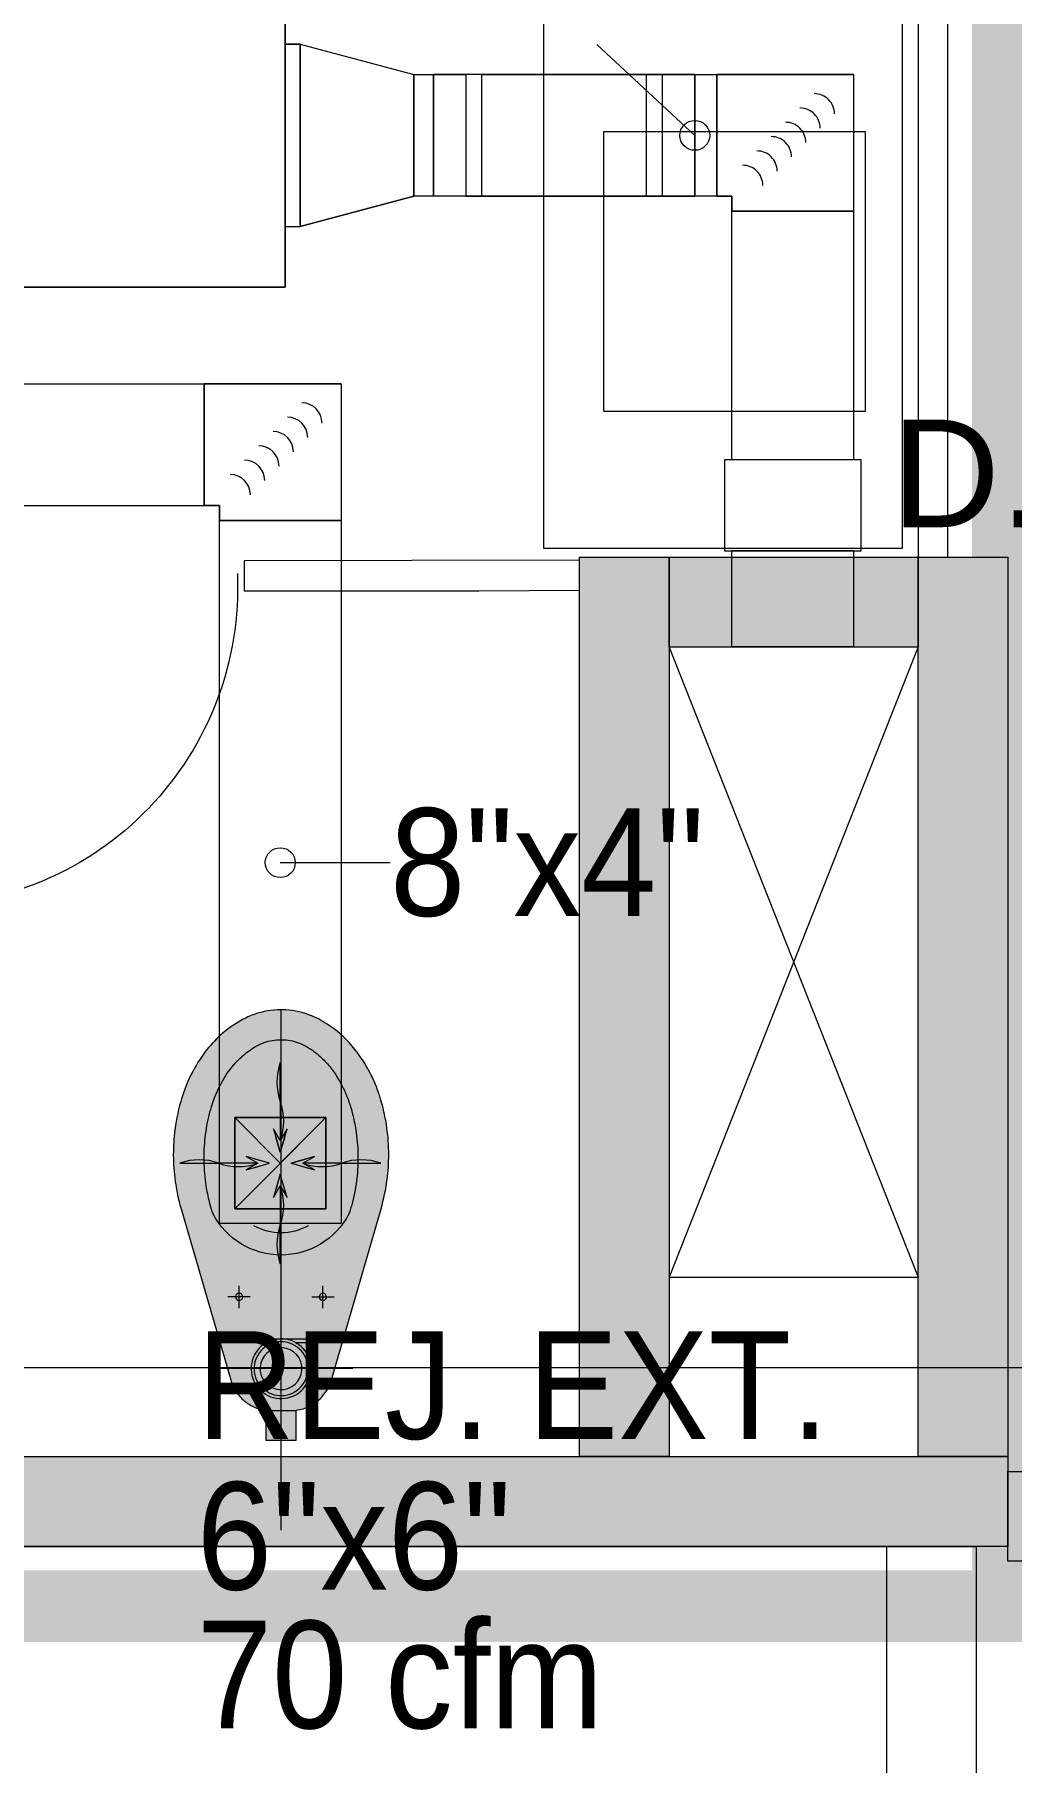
# Model space of a CAD drawing. Header units: metres. Extents: x 32 to 132, y -29 to 44.
# Drawn here: x 73.924 to 75.557, y -20.609 to -17.72 of the extents above; entities that cross this region are included whole.
import ezdxf

# ---------------------------------------------------------------- set-up
doc = ezdxf.new("R2010")
doc.units = ezdxf.units.M
doc.header["$LTSCALE"] = 100
doc.linetypes.add('Hidden 1_5', pattern=[0.0022, 0.0015, -0.0007000000000000001])
for name, color, linetype, lineweight in [('A-DETL-GENF', 7, 'Continuous', 9), ('A-GENM', 7, 'Continuous', 18), ('A-WALL', 8, 'Continuous', 9), ('Arqui', 8, 'Continuous', 0), ('M-EQPM', 7, 'Continuous', 18), ('M-HVAC-CDFF-IDEN', 7, 'Continuous', 9), ('M-HVAC-DUCT', 7, 'Continuous', 18), ('M-HVAC-DUCT-ANNO', 7, 'Hidden 1_5', 18), ('M-HVAC-DUCT-IDEN', 7, 'Continuous', 9)]:
    doc.layers.add(name, color=color, linetype=linetype, lineweight=lineweight)
doc.layers.add('M-HVAC-CDFF', color=8, linetype='Continuous', lineweight=18, true_color=0x414141)
doc.styles.add('SansSerif_2', font='SANSS__.TTF', dxfattribs={"width": 0.9, "height": 0.18})
doc.styles.add('SansSerif_3', font='SANSS__.TTF', dxfattribs={"height": 0.1799999999999998})

# ---------------------------------------------------------------- blocks, each defined once
blk = doc.blocks.new('INODORO')
at = {"layer": 'Arqui'}
h = blk.add_hatch(color=256, dxfattribs=at)
edge = h.paths.add_edge_path()
edge.add_line((0.167138879916763, 0.3874542567732533), (0.0841340761049431, 0.1014604439486232))
edge.add_arc((0.0166338178486854, 0.1199999999093961), 0.0700000000000085, 269.9999996867988, 344.64191253289164, ccw=False)
edge.add_line((0.0166338174658449, 0.0499999999087777), (-0.0166338174676777, 0.0500000000906038))
edge.add_arc((-0.016633817085733, 0.1200000000917498), 0.0699999999999481, 195.3580868407373, 269.99999968683017, ccw=False)
edge.add_line((-0.08413407554513701, 0.1014604448682803), (-0.1671388762304913, 0.3874542586008414))
edge.add_arc((0.1445241762276623, 0.4779091156929099), 0.3245241738887575, 179.9999996868257, 196.1844647994607, ccw=False)
edge.add_arc((0.1445241762258433, 0.4779091156929099), 0.3245241738885062, 162.8823672647612, 179.9999996868052, ccw=False)
edge.add_arc((0.0735606987828419, 0.4997642400489898), 0.2502714864526803, 143.3683697551233, 162.8823672647904, ccw=False)
edge.add_arc((0.0285611388035818, 0.5332224222456718), 0.1941964442831833, 119.1220158624026, 143.3683697551146, ccw=False)
edge.add_arc((2.9203875e-09, 0.5844902877188362), 0.1355097122808655, 89.99999968678691, 119.12201586236091, ccw=False)
edge.add_arc((2.9203875e-09, 0.5844902877179265), 0.1355097122805724, 60.877983511279126, 89.9999996868533, ccw=False)
edge.add_arc((-0.0285611335220324, 0.5332224225594473), 0.1941964442830499, 36.63162961851879, 60.87798351123172, ccw=False)
edge.add_arc((-0.0735606938687283, 0.4997642408529829), 0.2502714864527536, 17.117632108836688, 36.631629618503325, ccw=False)
edge.add_arc((-0.1445241715509269, 0.4779091172708834), 0.3245241738884838, -3.131308972115221e-07, 17.117632108913824, ccw=False)
edge.add_arc((-0.1445241715500174, 0.4779091172695189), 0.3245241738885833, 343.81552050504206, 359.9999996868814, ccw=False)
blk.add_hatch(color=256, dxfattribs=at).paths.add_polyline_path([(0.0249999999987267, 0.0500000000006367), (-0.0250000000005457, 0.0500000000020009), (-0.0250000000014552, 0), (0.0249999999996362, 4.547e-13)])
at = {"layer": 'Arqui', "extrusion": (-1.5566525472e-06, -4.4737095447e-06, 0.9999999999887814)}
for p, q in [((-0.0512779855508256, 0.2400000002935485, 13.501742092681), (-0.0887220123605062, 0.2400000004986396, 13.50174203439367)), ((-0.0699999990584388, 0.2212779869937549, 13.50174197978049), (-0.069999998852893, 0.2587220138016164, 13.50174214729419)), ((0.0512779876389118, 0.2399999997337545, 13.50174225232502), (0.0887220144476828, 0.2399999995291182, 13.50174231061236)), ((0.0700000009418886, 0.2212779862279603, 13.50174219771184), (0.0700000011456155, 0.2587220130349124, 13.50174236522554)), ((0.1029590844498784, 0.169999999450738, 13.50174201961486), (-0.1029590831250857, 0.1700000005789661, 13.50174169907182)), ((-0.0237486835449659, 0.1640000001457338, 13.50174179553264), (-0.1013111289695416, 0.1640000005691036, 13.50174167479486)), ((0.1013111302281118, 0.1639999994617938, 13.50174199020731), (0.0237486848026833, 0.1639999998856183, 13.50174186946954))]:
    blk.add_line(p, q, dxfattribs=at)
at = {"layer": 'Arqui', "extrusion": (-1.5566525472e-06, -4.4737095447e-06, 0.9999999999887814), "flags": 128}
for points, elevation in [([(0.1671388799180908, 0.3874542567674592), (0.0841340761063266, 0.1014604439433082, -0.0167011858539135), (0.0827460431519839, 0.0969962248799978, -0.0228064528630514), (0.0803759648998266, 0.0910701072474405, -0.0218209622997338), (0.0776118789034668, 0.0856244843505995, -0.0347514792471935), (0.0722630478320732, 0.0775101332194199, -0.0365712911506086), (0.065478668989913, 0.0698583952563556, -0.0439883392274098), (0.055953944524454, 0.0620868957062605, -0.0521847935260016), (0.0431115439781712, 0.0552008485319434, -0.0824963867723115), (0.0207382643283103, 0.0501204355199821, -0.0146682033006329), (0.016633817465493, 0.049999999907792), (-0.0166338174681699, 0.0500000000892362, -0.083908947042246), (-0.0396378349518565, 0.0538878592796746, -0.0986986279768356), (-0.0632296782828643, 0.0677618366508902, -0.0824963867874234), (-0.0776167863289649, 0.0856331925254456, -0.0521847935286534), (-0.0834107733392284, 0.0990038548847728, -0.0091466910465832), (-0.0841340755424673, 0.1014604448637169), (-0.1671388762315909, 0.3874542585969077, -0.0384382318810308), (-0.1773120912419022, 0.436227508481503, -0.0322098651645196), (-0.179999997662262, 0.4779091174592618, -0.0043562944650778), (-0.1799507307570857, 0.4835636869435682, -0.0347539822823099), (-0.1760397497963983, 0.5284532426546146, -0.0218184611944585), (-0.1704152023055578, 0.5561978587393114, -0.0137793666262375), (-0.1656243812009251, 0.573427761838207, -0.0090242503766358), (-0.1628101955625901, 0.5820115332269507, -0.0228039516042641), (-0.1543373170048916, 0.6031968815550527, -0.0218209623747577), (-0.1444549128022155, 0.6226666811719203, -0.0315147983743547), (-0.1272792173413599, 0.6490932225697252, -0.0032331399943346), (-0.1257677262995335, 0.6510988845571141, -0.0365712911242686), (-0.1069463219407443, 0.6723266531382831, -0.0439883392046276), (-0.0805225559546658, 0.693886688675776, -0.0220501206487333), (-0.0659486565789375, 0.7028695782688371, -0.0301025395815668), (-0.05125606195865599, 0.7099322979612929, -0.0824963867841922), (-0.0079446084483641, 0.7197669127161005, -0.0146663661885284), (3.6587572e-09, 0.719999999991422, -0.0839082790123927), (0.0445320610557226, 0.7124737941473592, -0.0433837691539921), (0.0659486637128932, 0.7028695775453342, -0.0550790149373282), (0.1007063471003309, 0.6781437026464371, -0.0508149280683712), (0.1272792238852709, 0.6490932211777436, -0.0315497034242814), (0.1444720595537028, 0.6226362692529773, -0.0521855455748661), (0.1651875980231962, 0.5748313444857477, -0.0014683863351956), (0.1656243869217695, 0.5734277600260388, -0.0425164554927479), (0.1773120686760742, 0.5195909348136257, -0.0322100287174995), (0.1800000023387562, 0.4779091154888416, -0.0043571310662072), (0.1799507165077342, 0.4722534601760911, -0.0347522301866887), (0.1760399391368104, 0.4273661615002933, -0.0218196117753596), (0.1704151328853481, 0.3996200761491883, -0.0097069137479181), (0.167138857705388, 0.3874541802362085)], 13.50184572046907), ([(2.10209143665e-05, 0.6700604028757108, 0.0146663662201114), (-0.0049980160714407, 0.6699131491592321, 0.0824963867754862), (-0.0323601810299641, 0.6637000962787579, 0.0447953269140428), (-0.0459570889083387, 0.6566657190582808, 0.0073747332536994), (-0.0496328151280998, 0.6542484947989952, 0.0439883391764525), (-0.0699262428530629, 0.6376904075384654, 0.0365712911168267), (-0.0843810639122695, 0.6213875009867291, 0.0188768098917693), (-0.0908717233557279, 0.6121897254497327, 0.015864262478818), (-0.0979042313401942, 0.6005909817039088, 0.0218209623995093), (-0.1063467931616888, 0.5839578847887129, 0.0228039516112901), (-0.11358519381172, 0.5658591904561657, 0.0179099563173766), (-0.1180962050232618, 0.5512265233249379, 0.0048944974453076), (-0.1195818378695009, 0.5454905562712559, 0.0218184611920648), (-0.124827357386251, 0.5196155991474912, 0.0347539822809637), (-0.1284747844892388, 0.477751068541692, 0.0043562944693063), (-0.1285207313875723, 0.4724775501558188, 0.0322098651650438), (-0.126013958070092, 0.4336047886186073, 0.0336196500379373), (-0.1180962058839448, 0.3937285768771058, 0.0103533777945605), (-0.1156160600690441, 0.3852294822167833, 0.0084883444845169), (-0.1133215334037229, 0.3783427035490652)], 13.50174109866126), ([(0.1133635720422624, 0.3783427023080597, 0.0009349440113181), (0.1136277496650072, 0.3790973919334771, 0.0179081190670982), (0.1181382446900456, 0.3937285755838043, 0.0048942608912736), (0.1196238084346395, 0.3994642646617991, 0.0218196117238312), (0.1248695692754063, 0.4253405920407407, 0.0347522301599872), (0.1285168065081305, 0.4672030177138213, 0.0043571310470062), (0.1285627710560046, 0.4724775487488305, 0.032210028726899), (0.1260559723300845, 0.5113505064617754, 0.0336194864654326), (0.1181382455515812, 0.5512265220270888, 0.0103527910675619), (0.1156582502073494, 0.5597251381185752, 0.0521855455776311), (0.0979609155770011, 0.6005650010045886, 0.0158991415559226), (0.0909137645516698, 0.6121897244565649, 0.0665105114334335), (0.0651759842235907, 0.6421578962907079, 0.0403733848146336), (0.0459991305885239, 0.6566657185562396, 0.0580937513201958), (0.0281543067209428, 0.6653056955411218, 0.0839082790044594), (2.10209143665e-05, 0.6700604028757108)], 13.50174109866127)]:
    blk.add_lwpolyline(points, format="xyb", dxfattribs=dict(at, elevation=elevation))
at = {"layer": 'Arqui', "ltscale": 0.25, "extrusion": (-1.5566525472e-06, -4.4737095447e-06, 0.9999999999887814), "elevation": 13.50174109866126}
for points in [[(2.10175234599e-05, -0.1499395971131048), (2.10215969494e-05, 0.7200604028791215)], [(-0.1199789826137919, 0.1200604028850315), (0.1200210176653818, 0.1200604028813935)]]:
    blk.add_lwpolyline(points, dxfattribs=at)
at = {"layer": 'Arqui', "extrusion": (-1.5566525472e-06, -4.4737095447e-06, 0.9999999999887814), "elevation": 13.50174109866127}
blk.add_lwpolyline([(0.0250210175254287, 0.0500604028859863), (-0.0249789824728811, 0.0500604028855315), (-0.0249789824750483, 6.04028866683e-05), (0.025021017524171, 6.04028866683e-05)], close=True, dxfattribs=at)
at = {"layer": 'Arqui', "extrusion": (-1.556652547174008e-06, -4.473709544709044e-06, 0.9999999999887812)}
blk.add_ellipse((2.1245228e-09, 0.438210434820121, 13.50174305923893), major_axis=(0.1210894758802731, -0.0421337682255033), ratio=0.9999999999887806, start_param=3.962815268545562, end_param=6.131667520141916, dxfattribs=at)
at = {"layer": 'Arqui', "extrusion": (-1.556652547168421e-06, -4.473709544710988e-06, 0.9999999999887813)}
blk.add_ellipse((2.1245228e-09, 0.438210434820121, 13.50174305923893), major_axis=(0.08626053019274069, -0.0300148395202315), ratio=0.9999999999887816, start_param=4.528682651413999, end_param=5.565800137270519, dxfattribs=at)
at = {"layer": 'Arqui', "extrusion": (-1.556652547069511e-06, -4.473709544810609e-06, 0.9999999999887813)}
for centre in [(-0.0699999989565754, 0.2400000003976856, 13.50174206353734), (0.07000000104375201, 0.2399999996282531, 13.50174228146869)]:
    blk.add_ellipse(centre, major_axis=(0.0056667529156613, -0.0019717787378508), ratio=0.9999999999887814, dxfattribs=at)
at = {"layer": 'Arqui', "extrusion": (-1.556652547155208e-06, -4.473709544715585e-06, 0.9999999999887815)}
blk.add_ellipse((3.881837e-10, 0.120000000015807, 13.50174163565786), major_axis=(0.0472229409644698, -0.0164314894835613), ratio=0.9999999999887814, dxfattribs=at)
at = {"layer": 'Arqui', "extrusion": (-1.556652547174209e-06, -4.473709544708974e-06, 0.9999999999887813)}
blk.add_ellipse((3.881837e-10, 0.120000000015807, 13.50174163565786), major_axis=(0.0425006468680414, -0.014788340535414), ratio=0.9999999999887812, dxfattribs=at)
at = {"layer": 'Arqui', "extrusion": (-1.556652547156365e-06, -4.473709544715183e-06, 0.9999999999887816)}
blk.add_ellipse((3.881837e-10, 0.120000000015807, 13.50174163565786), major_axis=(0.0330560586750786, -0.011502042638485), ratio=0.9999999999887814, dxfattribs=at)
blk = doc.blocks.new('PUERTA BAÑOS')
at = {"layer": 'Arqui'}
h = blk.add_hatch(color=256, dxfattribs=at)
edge = h.paths.add_edge_path()
edge.add_line((-0.0074999999487773, 0.0024999998868225), (-0.0075031825107885, -0.6277996641574646))
edge.add_arc((-0.01250318248631676, -0.6277996643612159), 0.004999999975528264, -89.99999766574399, 2.3348184754468093e-06, ccw=False)
edge.add_line((-0.0125031822826145, -0.6327996643367442), (-0.0325031823012978, -0.6327996648610679))
edge.add_arc((-0.03250318250481996, -0.627799664827046), 0.005000000034021905, 180.0000023323223, 270.0000023321921, ccw=False)
edge.add_line((-0.0375031825388419, -0.6277996650305795), (-0.0374999998602448, -0.002500000990949047))
edge.add_arc((-0.03249999982656623, -0.002500000845348063), 0.005000000033678566, 90.00000166789118, 180.0000016684638, ccw=False)
edge.add_line((-0.0324999999721172, 0.0024999991883305), (-0.0074999999487773, 0.0024999998868225))
for p, q in [((1.137e-13, 9.095e-13), (-0.0050000000047135, -5.77529e-11)), ((1.7461161e-09, -0.0599999999967622), (1.137e-13, 9.095e-13)), ((-0.029999999795109, -0.0050000008186544), (-0.0299999993294478, -0.0200000007744166)), ((-0.0050000000047135, -5.77529e-11), (-0.0250000000233399, -6.984919e-10)), ((-0.024999999324848, -0.0250000006626579), (-0.0049999993062784, -0.0250000000801265)), ((-0.0049999993062784, -0.0250000000801265), (-0.0050000000047135, -5.77529e-11)), ((-0.0050000000047135, -5.77529e-11), (-0.0049999982584836, -0.0600000001127228)), ((-0.0049999982584836, -0.0600000001127228), (1.7461161e-09, -0.0599999999967622))]:
    blk.add_line(p, q, dxfattribs=at)
blk.add_lwpolyline([(-0.0074999999487773, 0.0024999998868225), (-0.0075031825107885, -0.6277996641574646, -0.4142135623759698), (-0.0125031822826145, -0.6327996643367442), (-0.0325031823012978, -0.6327996648610679, -0.4142135623724264), (-0.0375031825388419, -0.6277996650305795), (-0.0374999998602448, -0.002500000990949, -0.4142135623760223), (-0.0324999999721172, 0.0024999991883305)], format="xyb", close=True, dxfattribs=at)
blk.add_circle((-0.0224999996133875, -0.0125000005932634), 0.0025000000013434, dxfattribs=at)
at = {"layer": 'Arqui', "ltscale": 0.1}
blk.add_arc((-0.034025017172155, -0.0259464447144637), 0.6068551286275402, 177.548312870002, 270.1436830651604, dxfattribs=at)
at = {"layer": 'Arqui'}
for centre, radius, start, end in [((-0.0249999997905093, -0.0050000006435766), 0.0050000000026502, 90.00000155563731, 180.0000015586185), ((-0.0249999993247343, -0.020000000658456), 0.0050000000028146, 180.00000155562, 270.0000015556374)]:
    blk.add_arc(centre, radius, start, end, dxfattribs=at)
blk = doc.blocks.new('Est etapa 3 torre')
at = {"layer": 'Arqui'}
blk.add_line((1113.530821652453, -6011.698833652741), (1145.333174937007, -6011.698836564718), dxfattribs=at)
blk = doc.blocks.new('A$C648cc0e8')
at = {"layer": 'Arqui', "ltscale": 0.03}
h = blk.add_hatch(color=256, dxfattribs=at)
h.dxf.hatch_style = 1
h.paths.add_polyline_path([(24.02108302600038, 17.30041772468894), (24.02108302605177, 17.15041289377905), (24.36928002234833, 17.15040975919646), (24.36928002206366, 17.3004145875434)])
h.paths.add_polyline_path([(24.36928001682497, 17.30041458777623), (24.51928484726943, 17.30041458771257), (24.51930358409061, 15.95068890091488), (24.36929875679004, 15.95068890237644)])
h.paths.add_polyline_path([(27.08080971764036, 15.80041772402046), (27.08080971764036, 15.95044296320293), (24.02108302660565, 15.95076102896974), (24.02108302660565, 15.80073578978727)])
h.paths.add_polyline_path([(23.67113132393285, 11.17668049485883), (23.67108288252996, 15.80136482641274), (23.52108288506781, 15.80136483007072), (23.52112372328668, 11.54206135862523), (23.52108301307373, 11.17668564871428)])
h.paths.add_polyline_path([(27.0807541421492, 12.62597841577963), (26.93072890296628, 12.62597841577963), (26.93073815398645, 15.80042472565901), (27.08076339316938, 15.80042472565901)])
h.paths.add_polyline_path([(25.68047848201047, 12.77599803313069), (25.68068328350807, 11.08640417694141), (25.83073238568966, 11.08640417694141), (25.83052758419205, 12.77599803313069)])
h.paths.add_polyline_path([(25.83072445623964, 11.08640417694141), (25.9807305798696, 11.08661312883532), (25.9807305798696, 11.23666223101691), (25.83072445623964, 11.236453279123)])
h.paths.add_polyline_path([(27.08075628268909, 11.2366491450307), (26.93073104350617, 11.2366491450307), (26.93072409640024, 10.58694314641843), (27.08074933558316, 10.58694314641843)])
h.paths.add_polyline_path([(26.88081419837397, 11.08639345294478), (26.93073104353732, 11.08660297077358), (26.93073104353732, 11.23665207295517), (26.88081419837397, 11.23644255512636)])
h.paths.add_polyline_path([(26.93076722020044, 9.38690131798512), (26.93076430776898, 8.892038376253822), (27.08081340995057, 8.892038376253822), (27.08081632238202, 9.38690131798512)])
h.paths.add_polyline_path([(23.52108321192543, 8.741989264785389), (27.08081340995216, 8.741989560506681), (27.08081340995216, 8.892038662688265), (24.02108306778644, 8.892038366301222), (24.02108306783191, 8.776607194994085), (23.52108321203957, 8.77660719664209)])
h.paths.add_polyline_path([(30.3965158690163, 11.23664914624942), (30.3965158690163, 11.08664460700174), (29.83005838890074, 11.08664460730006), (29.8300584264324, 8.721987162859023), (29.68001183184595, 8.721987163256472), (29.68001179431428, 11.23664914599749)])
h.paths.add_polyline_path([(32.94890514627502, 11.23664914519077), (32.94890514627502, 11.08664461302897), (32.52108301720739, 11.08664461302897), (32.52108301562828, 11.17660719533296), (32.02108301586111, 11.17660719465266), (32.0210830174359, 11.08664461023045), (31.59651586901634, 11.08664460819682), (31.59651586901634, 11.23664914519077)])
h.paths.add_polyline_path([(29.83005842521868, 8.72198716302455), (36.87263001719964, 8.721987160431581), (36.87263001719964, 8.874685833633976), (29.83005842521868, 8.874685836226945)])
h.paths.add_polyline_path([(35.14806281910762, 11.23661141647199), (35.14806281910762, 11.08660687961174), (34.14890514627803, 11.08660687784186), (34.14890514627803, 11.23661141537696)])
h.paths.add_polyline_path([(34.57345251769141, 8.874685834467982), (34.72349911213234, 8.874685834067805), (34.72349214928147, 11.08660687690508), (34.57349215181932, 11.08660688056671), (34.57349215186866, 11.0886186109833), (34.57345251769141, 8.874685834467982), (34.57340592129469, 8.874685834300635)])
h.paths.add_polyline_path([(36.34806281910744, 11.23661141747243), (36.34806281910744, 11.08660687777274), (36.8726300064485, 11.08660687860129), (36.87263001755844, 8.72198715525019), (37.02267661214489, 8.721987165518385), (37.02267660103496, 11.23661142716946)])
h.paths.add_polyline_path([(40.01871566847046, 8.87658045814942), (43.8199164507372, 8.876603291093943), (43.8199164507372, 8.726554189227045), (39.468663513141, 8.726465617512531), (39.46866351301298, 11.17562739335381), (39.51870994589206, 11.17565969160887), (39.51871562849476, 8.775659753416676), (40.01871566847046, 8.775659753201126)])
h.paths.add_polyline_path([(43.25398944821961, 10.3802275354451), (43.25401398718475, 8.876561448476878), (43.10396488531876, 8.876561448476878), (43.10394034635362, 10.3802275354451)], flags=17)
h.paths.add_polyline_path([(43.25399246417885, 10.38023832220506), (43.66987085908943, 10.38027859829481), (43.66987085908943, 10.23022949642882), (43.25399246417885, 10.23018922033998)], flags=17)
h.paths.add_polyline_path([(43.81991645221854, 10.38026937806217), (43.81994099118367, 8.876603291093943), (43.66989188931768, 8.876603291093943), (43.66986735035255, 10.38026937806217)])
h.paths.add_polyline_path([(39.63220852828897, 11.17531108487083), (39.63218520357293, 14.78818550179813), (39.4686635144418, 14.78818582489521), (39.46866351301321, 11.176007130382)])
h.paths.add_polyline_path([(40.67516985483451, 12.69612977540646), (43.66986735597618, 12.69614234912251), (43.66986735597618, 12.54609324725652), (40.67516985483451, 12.54608067354138)])
h.paths.add_polyline_path([(41.12715264289534, 13.63531701639704), (41.12715574120205, 12.69613163352324), (41.27720484306803, 12.69613163352324), (41.27720174476133, 13.63531701639704)])
h.paths.add_polyline_path([(39.76883751361459, 12.69611761797069), (39.63219919424444, 12.69612948302938), (39.63219919424444, 12.54608038116339), (39.76883751361459, 12.54606851610561)])
h.paths.add_polyline_path([(43.8199087816771, 14.78820850496732), (43.81993376644539, 13.58437504235962), (43.6698846645794, 13.58437504235962), (43.66985967981111, 14.78820850496732)])
h.paths.add_polyline_path([(41.12083308249191, 14.78818582489703), (43.66986051581728, 14.78821047090923), (43.66986051581728, 14.63816136904325), (41.12083308249191, 14.63813672303195)])
h.paths.add_polyline_path([(41.12708989445753, 18.55657320014188), (41.12716868043697, 16.99568422330822), (41.27721778230296, 16.99568422330822), (41.27713888318488, 18.55657351551736)])
h.paths.add_polyline_path([(42.8919629826222, 18.55286226220278), (41.12708264446758, 18.55673813589283), (41.12708264446758, 18.70678723775882), (42.89285092306261, 18.70270816514358)])
h.paths.add_polyline_path([(38.62350671392949, 17.30222814723174), (34.9720330622439, 17.30220558609517), (34.97203305760274, 17.15220138464292), (38.62350670928834, 17.15222394566308)])
h.paths.add_polyline_path([(36.92267440154603, 14.78819304471972), (36.77264916236311, 14.78819304471972), (36.77258057969004, 16.1132138974931), (36.92260581887297, 16.1132138974931)])
h.paths.add_polyline_path([(36.77258569331491, 15.79960393236388), (36.77258569331491, 15.94962917154635), (36.13890923535894, 15.95017946331927), (36.13890923535894, 15.8001542241368)])
h.paths.add_polyline_path([(29.68001179199371, 14.78818038338022), (36.92267440154603, 14.78819304471972), (36.92267440618718, 14.63818884326747), (29.68001179663486, 14.63817618181156)])
h.paths.add_polyline_path([(35.27349214928142, 14.78829297807943), (35.1234669100985, 14.78829297807943), (35.12341498744229, 15.80004042418523), (35.27344022662521, 15.80004042418523)])
h.paths.add_polyline_path([(34.68494942129894, 15.79982709126079), (34.68494942129894, 15.94985233044326), (35.3389092344338, 15.95017946331927), (35.3389092344338, 15.8001542241368)])
h.paths.add_polyline_path([(33.32108297858338, 15.80009059116537), (33.32108297858338, 15.95011583034784), (33.88494942128352, 15.95044296320293), (33.88494942128352, 15.80041772402046)])
h.paths.add_polyline_path([(33.62430989701681, 14.78839291143913), (33.47428465783389, 14.78839291143913), (33.47423670135402, 15.80017944485598), (33.62426194053694, 15.80017944485598)])
h.paths.add_polyline_path([(29.68003440240784, 15.80010303504287), (29.68003440240784, 15.95012827422534), (32.02108297976531, 15.95044296320293), (32.02108297976531, 15.80041772402046)])
h.paths.add_polyline_path([(29.68019310007764, 14.78818051485223), (29.68001977277538, 15.80011311804401), (29.83006887495696, 15.80011311804401), (29.83024220225923, 14.78818051485223)])
h.paths.add_polyline_path([(34.97195288847081, 17.3022149668991), (34.97222364131778, 20.00111130032337), (35.12240834025317, 20.00111130496362), (35.12213758752262, 17.30221497154025)])
h.paths.add_polyline_path([(43.01991647315492, 20.15113788531517), (34.97204314615522, 20.15111550272422), (34.97204314151406, 20.00111130127198), (43.01991646851377, 20.0011336837465)])
at = {"layer": 'Arqui'}
for p, q in [((43.25400497133444, 10.23019123914446), (43.66986711328957, 9.176613224423363)), ((43.66987085908943, 10.23022949642882), (43.25401398522342, 9.176607194291591))]:
    blk.add_line(p, q, dxfattribs=at)
at = {"layer": 'Arqui', "ltscale": 5, "const_width": 0.1198957787484005}
blk.add_lwpolyline([(12.22752302519928, 63.10160464090632), (43.81991650353996, 63.10159573244209), (43.81991650354178, 8.626593541769125), (12.22752302520132, 8.62660245023335)], close=True, dxfattribs=at)
at = {"layer": 'Arqui'}
for points in [[(43.6698772037397, 10.3802693777011), (43.71987720495042, 10.38026937842324), (43.71984922093759, 13.58437504225503), (43.66984922205518, 13.58437504246422)], [(43.64404819584172, 10.3956766725546), (43.64404820082393, 12.52053181547808), (43.04404820142929, 12.52053181568635), (43.04404819493368, 10.3956766722963)], [(43.1444557469141, 10.62474782240361), (43.58227788906436, 10.62474782259187), (43.58227788967736, 11.09179807507417), (43.1444557475271, 11.09179807511873)], [(43.10394083786753, 10.37514016051637), (42.54373528930671, 10.3741484685811), (42.54372967983988, 10.32407968816142), (42.93587388738513, 10.32407968815232), (42.93587388738513, 10.32407968815232), (43.10394083788935, 10.32507689130352)], [(43.25398944821961, 10.3802275354451), (43.25401398718475, 8.876561448476878), (43.10396488531876, 8.876561448476878), (43.10394034635362, 10.3802275354451)], [(43.25399246417885, 10.38023832220506), (43.66987085908943, 10.38027859829481), (43.66987085908943, 10.23022949642882), (43.25399246417885, 10.23018922033998)], [(43.81991645221854, 10.38026937806217), (43.81994099118367, 8.876603291093943), (43.66989188931768, 8.876603291093943), (43.66986735035255, 10.38026937806217)], [(43.25400497133444, 10.23019123914446), (43.25397392510479, 9.176601164161639), (43.66986711328957, 9.176613224423363), (43.66989815951922, 10.23020329940618)], [(40.01871566847046, 8.87658045814942), (43.8199164507372, 8.876603291093943), (43.8199164507372, 8.726554189227045), (40.01871566847046, 8.726531356282521)], [(51.29758242291507, 8.701607156602677), (43.8199159872089, 8.701598361810738), (43.81991650354178, 8.851617561174407), (51.29758293994621, 8.851626358061822)], [(36.92313179604423, 8.726520468367653), (43.76713273508756, 8.726546165617492), (43.76711168330655, 7.116392826781976), (36.92311074426323, 7.116367129533046)], [(36.92313179604423, 8.726520468367653), (43.76713273508756, 8.726546165617492), (43.76711168330655, 7.116392826781976), (36.92311074426323, 7.116367129533046)], [(37.07313179618006, 8.726520468378567), (43.61713273522321, 8.726546165606578), (43.61711168330669, 7.266392826772517), (37.07311074426332, 7.266367129543596)], [(37.07313179618029, 8.726520468378567), (43.61713273522344, 8.726546165606578), (43.61711168330692, 7.266392826772517), (37.07311074426332, 7.266367129543596)]]:
    blk.add_lwpolyline(points, close=True, dxfattribs=at)
blk.add_blockref('Est etapa 3 torre', (-1099.529286661206, 6020.724493402553), dxfattribs=at)
at = {"layer": 'Arqui', "ltscale": 0.0003, "xscale": -0.8784798838123716, "yscale": 0.8784798838123716, "zscale": 0.8784798838123716, "rotation": 359.9996933002926}
blk.add_blockref('PUERTA BAÑOS', (41.96987478924427, 10.35285053942471), dxfattribs=at)
at = {"layer": 'Arqui', "extrusion": (0, 0, -1), "zscale": -1, "rotation": 1.636247562310831e-05}
blk.add_blockref('INODORO', (-42.60533314716997, 8.903613176431918, 13.5017404277563), dxfattribs=at)
blk = doc.blocks.new('REJILLA EXTRACCION - 6_x6_-1710424-NIVEL 05')
at = {"layer": 'A-DETL-GENF', "lineweight": 18, "true_color": 0x00ff00}
for points in [[(-2.598881110316143e-14, 0.1680091996616222), (-1.732587406877428e-14, 0.102751985560396), (0.005074311569211704, 0.1243079911316015), (0.005074311569211704, 0.1464531940904254)], [(-0.00507431156925502, 0.08119597998919924), (-0.00507431156925502, 0.05905077703038399), (-1.732587406877428e-14, 0.03749477145918721), (-1.732587406877428e-14, 0.102751985560396)], [(-0.01124999997696702, 0.05698034297572711), (2.806791599141434e-11, 0.01800919980324332), (0.01125000002052427, 0.05698034297572711), (2.4256223696284e-11, 0.03749477138846299)], [(-0.1682750000000116, -6.930349627509714e-14), (-0.1030177858988027, -7.796643330948428e-14), (-0.1245737914699995, 0.005074311569151064), (-0.1467189944288148, 0.005074311569151064)], [(-0.05724614331411649, 0.01125000002045497), (-0.03776057172686103, 2.419558313704329e-11), (-0.05724614331411649, -0.011249999977019), (-0.01827500014165002, 2.799861249513924e-11)], [(0.01827500014160671, 2.800727543217363e-11), (0.0572461433140905, -0.011249999977019), (0.03776057172682638, 2.419558313704329e-11), (0.05724614331407318, 0.01125000002045497)], [(0.1030177858987594, -8.662937034387142e-14), (0.1682749999999856, -7.796643330948428e-14), (0.1467189944287801, 0.005074311569159727), (0.1245737914699649, 0.005074311569151064)], [(-0.1030177858988027, -7.796643330948428e-14), (-0.0814617803275973, -0.005074311569324323), (-0.05931657736878203, -0.00507431156931566), (-0.03776057179757659, -7.796643330948428e-14)], [(-0.01124999997695836, -0.05698034297588304), (2.4256223696284e-11, -0.03749477138861892), (0.01125000002051561, -0.05698034297588304), (2.805925305437995e-11, -0.01800919980340791)], [(0.03776057179754193, -7.796643330948428e-14), (0.05931657736873872, -0.00507431156931566), (0.08146178032755397, -0.005074311569324323), (0.1030177858987594, -8.662937034387142e-14)], [(-0.005074311569246356, -0.05905077703053992), (-0.005074311569246356, -0.0811959799893725), (-1.732587406877428e-14, -0.1027519855605606), (-1.732587406877428e-14, -0.03749477145934314)], [(-1.732587406877428e-14, -0.1027519855605606), (-1.732587406877428e-14, -0.1680091996617781), (0.005074311569211704, -0.1464531940905813), (0.005074311569220368, -0.1243079911317661)]]:
    blk.add_hatch(color=3, dxfattribs=at).paths.add_polyline_path(points)
at = {"layer": 'A-DETL-GENF', "color": 3, "true_color": 0x00ff00}
for p, q in [((6.831368803972282e-16, 0.168009199661704), (2.875373469035371e-16, 0.1027519855604849)), ((1.140101739104896e-16, 0.03749477145926518), (5.096097074041845e-16, 0.1027519855604849)), ((2.427051914165031e-11, 0.03749477138854408), (-0.0112499999769441, 0.05698034297580819)), ((-0.01124999997694418, 0.05698034297580839), (2.807948701888385e-11, 0.01800919980333402)), ((-0.007499999976950025, 0.04398996191540265), (2.807885464140014e-11, 0.01800919980333182)), ((2.80794807894715e-11, 0.01800919980333397), (0.01125000002053564, 0.05698034297580392)), ((0.01125000002053566, 0.05698034297580399), (2.427052092635051e-11, 0.03749477138854408)), ((2.807885698677981e-11, 0.0180091998033318), (0.007500000023049941, 0.04398996191831286)), ((-0.01827500014162847, 2.807888198015512e-11), (-0.05724614331409845, 0.01125000002053493)), ((-0.05724614331409852, 0.01125000002053495), (-0.03776057172683858, 2.426986739911819e-11)), ((-0.03776057172683858, 2.426986516734186e-11), (-0.05724614331410265, -0.01124999997694481)), ((-0.05724614331410285, -0.01124999997694489), (-0.01827500014162852, 2.807888636602307e-11)), ((-0.0182750001416263, 2.807825817746343e-11), (-0.04425576225660738, 0.007500000023049269)), ((-0.04425576225369713, -0.007499999976950697), (-0.01827500014162632, 2.807825610351422e-11)), ((0.05724614331409845, 0.01125000002053493), (0.01827500014162847, 2.807888425104821e-11)), ((0.0182750001416263, 2.807825817746343e-11), (0.04425576225660738, 0.007500000023049269)), ((0.04425576225369713, -0.007499999976950697), (0.01827500014162632, 2.807825610351422e-11)), ((0.01827500014162852, 2.807888726759228e-11), (0.05724614331410285, -0.01124999997694489)), ((0.03776057172683858, 2.426986781106044e-11), (0.05724614331409852, 0.01125000002053495)), ((0.05724614331410265, -0.01124999997694481), (0.03776057172683858, 2.426986528414332e-11)), ((-0.1682749999999985, -3.40332742497596e-16), (-0.1030177858987794, -5.511846188652166e-16)), ((-0.03776057179755968, -5.399641347321918e-16), (-0.1030177858987794, -3.291122583645693e-16)), ((2.807948607690865e-11, -0.01800919980333402), (-0.01124999997694418, -0.05698034297580839)), ((-0.007499999976950025, -0.04398996191540265), (2.807885464140014e-11, -0.01800919980333182)), ((2.807885698677981e-11, -0.0180091998033318), (0.007500000023049941, -0.04398996191831286)), ((0.01125000002053564, -0.05698034297580392), (2.807948067395927e-11, -0.01800919980333397)), ((0.1030177858987794, -3.291122583645693e-16), (0.03776057179755968, -5.399641347321918e-16)), ((0.1030177858987794, -5.511846188652166e-16), (0.1682749999999985, -3.40332742497596e-16)), ((-0.0112499999769441, -0.05698034297580819), (2.427051881137565e-11, -0.03749477138854408)), ((5.096097074041845e-16, -0.1027519855604849), (1.140101739104896e-16, -0.03749477145926518)), ((2.427052178536889e-11, -0.03749477138854408), (0.01125000002053566, -0.05698034297580399)), ((2.875373469035371e-16, -0.1027519855604849), (6.831368803972282e-16, -0.168009199661704))]:
    blk.add_line(p, q, dxfattribs=at)
for centre, radius, start, end in [((-0.09028563226140028, 0.1353805926110947), 0.09600063224220978, 340.1304925483827, 19.86950745161587), ((0.0902856322614012, 0.0701233785098745), 0.0960006322422099, 160.130492548383, 199.8695074516159), ((-0.1356463929493889, -0.09028563226140121), 0.0960006322422097, 70.1304925483832, 109.8695074516161), ((0.1356463929493889, -0.0902856322614012), 0.09600063224220967, 70.13049254838394, 109.8695074516168), ((-0.07038917884816925, 0.09028563226140043), 0.09600063224220978, 250.1304925483828, 289.8695074516161), ((0.07038917884816925, 0.09028563226140043), 0.09600063224220981, 250.1304925483832, 289.8695074516164), ((0.0902856322614012, -0.0701233785098745), 0.09600063224220988, 160.1304925483838, 199.8695074516166), ((-0.09028563226140027, -0.1353805926110947), 0.09600063224220978, 340.1304925483838, 19.86950745161698)]:
    blk.add_arc(centre, radius, start, end, dxfattribs=at)
at = {"layer": 'M-HVAC-CDFF', "color": 3, "true_color": 0x00ff00}
for p, q in [((0.07620000000000125, 0.07620000000000073), (-0.07619999999999859, 0.07620000000000073)), ((-0.07619999999999859, 0.07620000000000073), (-0.07619999999999859, -0.07620000000000442)), ((-0.07619999999999859, 0.07620000000000073), (0.07620000000000125, -0.07620000000000442)), ((0.07620000000000125, -0.07620000000000443), (0.07620000000000125, 0.07620000000000071)), ((-0.07619999999999859, -0.07620000000000443), (0.07620000000000125, -0.07620000000000443))]:
    blk.add_line(p, q, dxfattribs=at)
blk = doc.blocks.new('M_Rectangular Takeoff - LAMINA-1710448-NIVEL 05')
at = {"layer": 'M-HVAC-DUCT', "color": 3, "true_color": 0x00ff00}
for p, q in [((57.11679645940954, -13.53158259166566), (56.96439645940954, -13.53158259166566)), ((56.96439645940954, -13.53158259166566), (56.96439645940954, -13.68398259166566)), ((56.96439645940954, -13.53158259166566), (56.96439645940954, -13.68398259166566)), ((57.11679645940954, -13.53158259166566), (56.96439645940954, -13.53158259166566)), ((56.96439645940954, -13.53158259166566), (56.96439645940954, -13.68398259166566)), ((57.11679645940954, -13.53158259166566), (56.96439645940954, -13.53158259166566)), ((57.11679645940954, -13.68398259166566), (57.11679645940954, -13.53158259166566)), ((57.11679645940954, -13.68398259166566), (57.11679645940954, -13.53158259166566)), ((57.11679645940954, -13.68398259166566), (57.11679645940954, -13.53158259166566)), ((56.96439645940954, -13.68398259166566), (57.11679645940954, -13.68398259166566)), ((56.96439645940954, -13.68398259166566), (57.11679645940954, -13.68398259166566)), ((56.96439645940954, -13.68398259166566), (57.11679645940954, -13.68398259166566))]:
    blk.add_line(p, q, dxfattribs=at)
blk = doc.blocks.new('Rectangular Elbow - Mitered - Single Thickness Vanes - LAMINA-1715843-NIVEL 05')
at = {"layer": 'A-GENM', "color": 3, "true_color": 0x00ff00}
for centre, radius, start, end in [((74.3706630154438, -18.36970626649313), 0.03386666665893756, 0, 89.99999385662291), ((74.37066518693408, -18.36970626649313), 0.03386666665892335, 0, 89.99999385662291), ((74.34671566450925, -18.39365361486547), 0.03386666665892335, 0, 89.99999385662291), ((74.34671783599951, -18.39365361486547), 0.03386666665893756, 0, 89.99999385659885), ((74.32276831357468, -18.41760096323781), 0.03386666665893756, 359.9999999999807, 89.99999385660392), ((74.32277048506496, -18.41760096323781), 0.03386666665893756, 0, 89.99999385662291), ((74.27487361170557, -18.46549565998249), 0.03386666665892335, 0, 89.99999385662291), ((74.27487578319585, -18.46549565998249), 0.03386666665892335, 0, 89.99999385662291), ((74.29882096264012, -18.44154831161015), 0.03386666665893756, 0, 89.99999385662291), ((74.2988231341304, -18.44154831161015), 0.03386666665893756, 0, 89.99999385662291), ((74.25092626077101, -18.48944300835484), 0.03386666665893756, 0, 89.99999385662291), ((74.25092843226129, -18.48944300835483), 0.03386666665893756, 359.9999999999807, 89.99999385660392)]:
    blk.add_arc(centre, radius, start, end, dxfattribs=at)
at = {"layer": 'M-HVAC-DUCT', "color": 3, "true_color": 0x00ff00}
for p, q in [((74.20774198907097, -18.50722727543443), (74.20774201085851, -18.30402727543444)), ((74.20774201085851, -18.30402727543444), (74.43634198901876, -18.30402729994542)), ((74.20774418234879, -18.30402727543444), (74.20774416056125, -18.50722727543443)), ((74.43634416050904, -18.30402729994542), (74.20774418234879, -18.30402727543444)), ((74.43634198901876, -18.30402729994542), (74.43634198901876, -18.53262727815787)), ((74.43634416050904, -18.30402729994542), (74.43634416050904, -18.53262727815787)), ((74.23314198906517, -18.50722727815787), (74.20774198907097, -18.50722727543443)), ((74.20774416056125, -18.50722727543443), (74.23314416055544, -18.50722727815787)), ((74.23314198906517, -18.50722727815787), (74.23314198906517, -18.53262727815787)), ((74.23314416055544, -18.53262727815787), (74.23314416055544, -18.50722727815787)), ((74.23314198906517, -18.53262727815787), (74.43634198901876, -18.53262727815787)), ((74.43634416050904, -18.53262727815787), (74.23314416055544, -18.53262727815787))]:
    blk.add_line(p, q, dxfattribs=at)
blk = doc.blocks.new('Cabinet Fan-BCF-1 - BCF-106-1705074-NIVEL 05')
at = {"layer": 'M-EQPM', "color": 1, "true_color": 0xff0000}
for p, q in [((58.51138377219703, -15.62710888982461), (57.92083377219709, -15.62710888982461)), ((57.92083377219709, -15.62710888982461), (57.92083377219709, -16.13510888982461)), ((57.92083390308699, -16.13510888982461), (57.92083390308699, -15.62710888982461)), ((57.92083390308699, -15.62710888982461), (58.51138390308692, -15.62710888982461)), ((58.51138377219703, -16.13510888982461), (58.51138377219703, -15.62710888982461)), ((58.51138390308692, -15.62710888982461), (58.51138390308692, -16.13510888982461)), ((57.89543377963402, -16.0335088898246), (57.89543377963402, -15.7287088898246)), ((57.92083377963402, -15.7287088898246), (57.89543377963402, -15.7287088898246)), ((57.89543385102851, -15.7287088898246), (57.89543385102851, -16.0335088898246)), ((57.9208338510285, -15.7287088898246), (57.89543385102851, -15.7287088898246)), ((57.92083377963402, -15.7287088898246), (57.92083377963402, -16.03350888982461)), ((57.9208338510285, -16.03350888982461), (57.9208338510285, -15.7287088898246)), ((58.51138377963395, -16.03350888982461), (58.51138377963395, -15.72870888982461)), ((58.53678377963395, -15.72870888982461), (58.51138377963395, -15.72870888982461)), ((58.51138385102844, -15.72870888982461), (58.51138385102844, -16.03350888982461)), ((58.51138385102844, -15.72870888982461), (58.53678385102844, -15.72870888982461)), ((58.53678377963395, -15.72870888982461), (58.53678377963395, -16.03350888982461)), ((58.53678385102844, -16.03350888982461), (58.53678385102844, -15.72870888982461)), ((57.89543377963402, -16.0335088898246), (57.92083377963402, -16.03350888982461)), ((57.9208338510285, -16.03350888982461), (57.89543385102851, -16.0335088898246)), ((58.51138377963395, -16.03350888982461), (58.53678377963395, -16.03350888982461)), ((58.51138385102844, -16.03350888982461), (58.53678385102844, -16.03350888982461)), ((57.92083377219709, -16.13510888982461), (58.51138377219703, -16.13510888982461)), ((58.51138390308692, -16.13510888982461), (57.92083390308699, -16.13510888982461))]:
    blk.add_line(p, q, dxfattribs=at)
blk = doc.blocks.new('Damper de gravedad- Rectangular - Simple - Standard-2625002-NIVEL 05')
at = {"layer": 'M-HVAC-DUCT', "color": 3, "true_color": 0x00ff00}
for p, q in [((-0.0761999999999928, -0.1143000000000089), (-0.0761999999999928, 0.1142999999999912)), ((-0.0761999999999928, 0.1142999999999912), (0.07620000000000715, 0.1142999999999912)), ((0.07620000000000715, 0.1142999999999912), (0.07620000000000715, -0.1143000000000089)), ((0.07620000000000715, -0.1143000000000089), (-0.0761999999999928, -0.1143000000000089))]:
    blk.add_line(p, q, dxfattribs=at)
blk = doc.blocks.new('M_Rectangular Transition - Angle - 30 LAMINA-2187271-NIVEL 05')
at = {"layer": 'M-HVAC-DUCT', "color": 3, "true_color": 0x00ff00}
for p, q in [((74.36818293577328, -18.04105064070282), (74.36818296876679, -17.73625064070282)), ((74.36818296876679, -17.73625064070282), (74.55777113239327, -17.78705066122506)), ((74.36818304016127, -17.73625064070282), (74.36818300716777, -18.04105064070282)), ((74.36818304016127, -17.73625064070282), (74.5577712275859, -17.78705066122506)), ((74.55777113239327, -17.78705066122506), (74.5577711103976, -17.99025066122506)), ((74.55777120559024, -17.99025066122506), (74.5577712275859, -17.78705066122506)), ((74.5577711103976, -17.99025066122506), (74.36818293577328, -18.04105064070282)), ((74.36818300716777, -18.04105064070282), (74.55777120559024, -17.99025066122506))]:
    blk.add_line(p, q, dxfattribs=at)
blk = doc.blocks.new('C_S_L_ Desvio  Rectangular vertical - Standard-2709502-NIVEL 05')
at = {"layer": 'M-HVAC-DUCT', "color": 3, "true_color": 0x00ff00}
for p, q in [((74.59058349275168, -17.78705056270315), (74.64463936731049, -17.78705049613196)), ((74.59058349275168, -17.78705056270315), (74.59058374299768, -17.990250562703)), ((74.67152716418653, -17.78705046301894), (74.59058359498569, -17.78705056270302)), ((74.59058384523169, -17.99025056270286), (74.59058359498569, -17.78705056270302)), ((74.94639291605586, -17.78705012451475), (74.64463936731048, -17.78705049613196)), ((74.64463936731048, -17.78705049613196), (74.64463961755648, -17.9902504961318)), ((74.67152716418653, -17.78705046301894), (74.97328071293191, -17.78705009140174)), ((74.67152741443253, -17.99025046301879), (74.67152716418653, -17.78705046301894)), ((75.02733648525664, -17.78705002483068), (74.94639291605586, -17.78705012451475)), ((74.94639291605586, -17.78705012451475), (74.94639316630186, -17.9902501245146)), ((74.97328071293191, -17.78705009140174), (75.02733658749065, -17.78705002483055)), ((74.9732809631779, -17.99025009140158), (74.97328071293191, -17.78705009140174)), ((75.02733648525664, -17.78705002483068), (75.02733673550264, -17.99025002483052)), ((75.02733683773664, -17.99025002483039), (75.02733658749065, -17.78705002483055)), ((74.64463961755649, -17.9902504961318), (74.59058374299768, -17.990250562703)), ((74.67152741443253, -17.99025046301879), (74.59058384523169, -17.99025056270286)), ((74.64463961755648, -17.9902504961318), (74.94639316630186, -17.9902501245146)), ((74.9732809631779, -17.99025009140158), (74.67152741443253, -17.99025046301879)), ((74.94639316630186, -17.9902501245146), (75.02733673550264, -17.99025002483052)), ((75.02733683773664, -17.99025002483039), (74.9732809631779, -17.99025009140158))]:
    blk.add_line(p, q, dxfattribs=at)
blk = doc.blocks.new('Rectangular Elbow - Mitered - Single Thickness Vanes - LAMINA-2709578-NIVEL 05')
at = {"layer": 'A-GENM', "color": 3, "true_color": 0x00ff00}
for centre, radius, end in [((75.22700748874189, -17.85272884162383), 0.03386666666649774, 90.00003821692798), ((75.22700810950694, -17.85272884162383), 0.03386666666649774, 90.00003821692798), ((75.20306014707239, -17.87667619926659), 0.03386666666651195, 90.000038216952), ((75.20306076783744, -17.87667619926659), 0.03386666666651195, 90.00003821692798), ((75.1791128054029, -17.90062355690935), 0.03386666666649774, 90.00003821692798), ((75.17911342616794, -17.90062355690935), 0.03386666666651195, 90.00003821692798), ((75.1551654637334, -17.92457091455211), 0.03386666666651195, 90.00003821692798), ((75.15516608449845, -17.92457091455211), 0.03386666666651195, 90.00003821692798), ((75.10727078039442, -17.97246562983763), 0.03386666666649774, 90.00003821692798), ((75.10727140115947, -17.97246562983763), 0.03386666666649774, 90.00003821692798), ((75.1312181220639, -17.94851827219487), 0.03386666666651195, 90.00003821692798), ((75.13121874282895, -17.94851827219487), 0.03386666666651195, 90.00003821692798)]:
    blk.add_arc(centre, radius, 0, end, dxfattribs=at)
at = {"layer": 'M-HVAC-DUCT', "color": 3, "true_color": 0x00ff00}
for p, q in [((75.29268647623717, -17.78704981031961), (75.06408634070155, -17.78704996279848)), ((75.06408634070155, -17.78704996279848), (75.06408647623824, -17.99024996279843)), ((75.0640869614666, -17.78704996279848), (75.29268709700222, -17.78704981031961)), ((75.0640870970033, -17.99024996279843), (75.0640869614666, -17.78704996279848)), ((75.29268647623717, -17.78704981031961), (75.29268647623717, -18.01564994585634)), ((75.29268709700222, -17.78704981031961), (75.29268709700222, -18.01564994585634)), ((75.06408647623824, -17.99024996279843), (75.08948647623811, -17.99024994585634)), ((75.08948709700317, -17.99024994585634), (75.0640870970033, -17.99024996279843)), ((75.08948647623811, -18.01564994585634), (75.08948647623811, -17.99024994585634)), ((75.08948709700317, -17.99024994585634), (75.08948709700317, -18.01564994585634)), ((75.29268647623717, -18.01564994585634), (75.08948647623811, -18.01564994585634)), ((75.08948709700317, -18.01564994585634), (75.29268709700222, -18.01564994585634))]:
    blk.add_line(p, q, dxfattribs=at)

msp = doc.modelspace()

# ---------------------------------------------------------------- linework, layer by layer
at = {"layer": 'M-HVAC-DUCT', "color": 3, "true_color": 0x00ff00}
for p, q in [((74.55777085835268, -17.78700480348037), (74.59058335835262, -17.78700470495831)), ((74.55777085835268, -17.78700480348037), (74.55777146847633, -17.99020480347945)), ((74.59058335835262, -17.78700470495835), (74.59058396847627, -17.99020470495743)), ((75.02733648442415, -17.78700416708554), (75.06408654177994, -17.78700410505346)), ((75.02733682741464, -17.99020416708525), (75.02733648442415, -17.78700416708554)), ((75.06408688477042, -17.99020410505317), (75.06408654177994, -17.78700410505346)), ((74.59058396847627, -17.99020470495739), (74.55777146847633, -17.99020480347945)), ((75.06408688477042, -17.99020410505317), (75.02733682741464, -17.99020416708525)), ((75.29268678104293, -18.0156040881112), (75.08948678104294, -18.01560408811119)), ((75.08948678104292, -18.43098152312552), (75.08948678104292, -18.01560408811119)), ((75.29268678104293, -18.0156040881112), (75.29268678104292, -18.43098152312552)), ((72.43446139000578, -18.30398122755422), (74.20774417677156, -18.30398141768941)), ((74.20774198349373, -18.50718141768917), (74.20774200528128, -18.30398141768918)), ((74.20774417677156, -18.30398141768941), (74.20774415498401, -18.50718141768941)), ((75.29268678104292, -18.43098152312552), (75.08948678104292, -18.43098152312552)), ((72.43446136821824, -18.50718122755422), (74.20774415498401, -18.50718141768941)), ((74.43634306920987, -18.53258142041274), (74.23314306920987, -18.53258142041271)), ((74.23314306920967, -19.70802044103782), (74.23314306920986, -18.53258142041271)), ((74.43634306920987, -18.53258142041274), (74.43634306920968, -19.70802044103786)), ((75.29268678104292, -18.58338152312552), (75.08948678104292, -18.58338152312552)), ((75.08948678104292, -18.74403492506327), (75.08948678104292, -18.58338152312552)), ((75.29268678104292, -18.58338152312552), (75.29268678104292, -18.74403492506327)), ((75.29268678104292, -18.74403492506327), (75.08948678104292, -18.74403492506327)), ((74.25854306920219, -19.68336179626071), (74.25854306920219, -19.5309617962607)), ((74.41094306920219, -19.5309617962607), (74.25854306920219, -19.5309617962607)), ((74.41094306920219, -19.5309617962607), (74.41094306920219, -19.68336179626071)), ((74.41094306920219, -19.68336179626071), (74.25854306920219, -19.68336179626071)), ((74.43634306920967, -19.70802044103786), (74.23314306920967, -19.70802044103782))]:
    msp.add_line(p, q, dxfattribs=at)
at = {"layer": 'M-HVAC-DUCT-ANNO', "color": 3, "true_color": 0x00ff00}
for p, q in [((74.25854306920219, -19.5309617962607), (74.41094306920219, -19.5309617962607)), ((74.25854306920219, -19.68336179626071), (74.25854306920219, -19.5309617962607)), ((74.25854306920219, -19.68336179626071), (74.41094306920219, -19.5309617962607)), ((74.33474306920219, -19.6071617962607), (74.25854306920219, -19.5309617962607)), ((74.41094306920219, -19.5309617962607), (74.41094306920219, -19.68336179626071)), ((74.41094306920219, -19.68336179626071), (74.25854306920219, -19.68336179626071))]:
    msp.add_line(p, q, dxfattribs=at)
at = {"layer": 'M-HVAC-DUCT-IDEN'}
for p, q in [((75.0273366559194, -17.8886041670854), (74.86387734402891, -17.73682809520537)), ((74.33474306920978, -19.10460531568193), (74.5181332455591, -19.10460531568196))]:
    msp.add_line(p, q, dxfattribs=at)
for centre, radius in [((75.0273366559194, -17.8886041670854), 0.02500000000000323), ((74.33474306920978, -19.10460531568193), 0.02499999999999711)]:
    msp.add_circle(centre, radius, dxfattribs=at)

# ---------------------------------------------------------------- block references
at = {"layer": 'A-WALL'}
msp.add_blockref('A$C648cc0e8', (31.73064731128203, -28.97426442127666), dxfattribs=at)
at = {"layer": 'M-EQPM', "color": 1, "true_color": 0xff0000, "rotation": 359.999993784434}
msp.add_blockref('Cabinet Fan-BCF-1 - BCF-106-1705074-NIVEL 05', (15.83140088613223, -2.007489556735234), dxfattribs=at)
at = {"layer": 'M-HVAC-CDFF', "color": 3, "true_color": 0x00ff00, "rotation": 89.99999999999955}
msp.add_blockref('REJILLA EXTRACCION - 6_x6_-1710424-NIVEL 05', (74.33474306920219, -19.6071617962607), dxfattribs=at)
at = {"layer": 'M-HVAC-DUCT', "color": 3, "true_color": 0x00ff00}
for name, p in [('M_Rectangular Transition - Angle - 30 LAMINA-2187271-NIVEL 05', (-5.577248884947039e-09, 4.585774513543583e-05)), ('C_S_L_ Desvio  Rectangular vertical - Standard-2709502-NIVEL 05', (-5.577248884947039e-09, 4.585774513543583e-05)), ('Rectangular Elbow - Mitered - Single Thickness Vanes - LAMINA-2709578-NIVEL 05', (-5.577248884947039e-09, 4.585774513543583e-05)), ('Rectangular Elbow - Mitered - Single Thickness Vanes - LAMINA-1715843-NIVEL 05', (-5.577248884947039e-09, 4.585774513543583e-05)), ('M_Rectangular Takeoff - LAMINA-1710448-NIVEL 05', (17.29414660979265, -5.999379204595055))]:
    msp.add_blockref(name, p, dxfattribs=at)
at = {"layer": 'M-HVAC-DUCT', "color": 3, "true_color": 0x00ff00, "extrusion": (0, 0, -1), "rotation": 90}
msp.add_blockref('Damper de gravedad- Rectangular - Simple - Standard-2625002-NIVEL 05', (-75.19108678104294, -18.50718152312553), dxfattribs=at)

# ---------------------------------------------------------------- texts
at = {"layer": 'M-HVAC-CDFF-IDEN', "char_height": 0.1799999999999998, "attachment_point": 1, "style": 'SansSerif_2'}
for s, insert, width in [('REJ. EXT.', (74.19523376503561, -19.88817691912295), 1.255442624999999), ('6"x6"', (74.19523376503561, -20.14018654851769), 0.6277213124999994), ('70 cfm', (74.19523376503561, -20.37204488227062), 0.8081009999999993)]:
    msp.add_mtext(s, dxfattribs=dict(at, insert=insert, width=width))
at = {"layer": 'M-HVAC-DUCT-IDEN', "char_height": 0.1799999999999998, "attachment_point": 1}
for s, insert, width, style in [('D.G', (75.35572011232104, -18.36373076606597), 0.5291137499999995, 'SansSerif_3'), ('8"x4"', (74.5181332455591, -19.01361573234863), 0.6277213124999994, 'SansSerif_2')]:
    msp.add_mtext(s, dxfattribs=dict(at, insert=insert, width=width, style=style))

doc.saveas('drawing.dxf')
